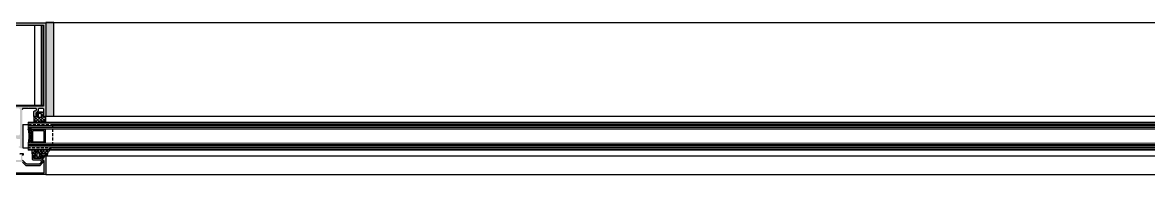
# Model space of a CAD drawing. Header units: millimetres. Extents: x 809 to 8159, y 33 to 4533.
# Drawn here: x 4397.7 to 4493.7, y 1262.4 to 1275.4 of the extents above; entities that cross this region are included whole.
import ezdxf

# ---------------------------------------------------------------- set-up
doc = ezdxf.new("R2010")
doc.units = ezdxf.units.MM
doc.linetypes.add('HIDDEN', pattern=[0.375, 0.25, -0.125])
for name, color, linetype in [('3', 11, 'Continuous'), ('5', 11, 'Continuous'), ('FITILLER', 240, 'Continuous'), ('GORUNUS-TARAMA', 11, 'Continuous')]:
    doc.layers.add(name, color=color, linetype=linetype)
doc.layers.add('cam', color=5, linetype='Continuous', lineweight=0)

# ---------------------------------------------------------------- blocks, each defined once
blk = doc.blocks.new('ajsdfxcvzx')
h = blk.add_hatch(color=256)
edge = h.paths.add_edge_path()
edge.add_line((36355.379, -7323.869), (36355.379, -7323.799))
edge.add_line((36355.379, -7323.799), (36355.469, -7323.799))
edge.add_line((36355.469, -7323.799), (36355.469, -7323.319))
edge.add_arc((36355.369, -7323.319), 0.1, 0, 90)
edge.add_line((36355.369, -7323.219), (36355.089, -7323.219))
edge.add_arc((36355.089, -7323.319), 0.1, 90, 180)
edge.add_line((36354.989, -7323.319), (36354.989, -7323.398))
edge.add_arc((36354.939, -7323.398), 0.05, 315, 360, ccw=False)
edge.add_line((36354.974, -7323.434), (36354.803, -7323.604))
edge.add_arc((36354.839, -7323.64), 0.05, 135, 180)
edge.add_line((36354.789, -7323.64), (36354.789, -7323.799))
edge.add_line((36354.789, -7323.799), (36354.879, -7323.799))
edge.add_line((36354.879, -7323.799), (36354.879, -7323.869))
edge.add_arc((36354.829, -7323.869), 0.05, -90, 0, ccw=False)
edge.add_line((36354.829, -7323.919), (36354.629, -7323.919))
edge.add_line((36354.629, -7323.919), (36354.629, -7323.479))
edge.add_arc((36354.679, -7323.479), 0.05, 90, 180, ccw=False)
edge.add_line((36354.679, -7323.429), (36354.746, -7323.429))
edge.add_arc((36354.746, -7323.379), 0.05, 270, 315)
edge.add_line((36354.781, -7323.414), (36354.814, -7323.382))
edge.add_arc((36354.779, -7323.346), 0.05, 315, 360)
edge.add_line((36354.829, -7323.346), (36354.829, -7323.269))
edge.add_arc((36354.779, -7323.269), 0.05, 0, 90)
edge.add_line((36354.779, -7323.219), (36354.529, -7323.219))
edge.add_line((36354.529, -7323.219), (36354.159, -7323.219))
edge.add_line((36354.159, -7323.219), (36354.129, -7323.189))
edge.add_line((36354.129, -7323.189), (36354.099, -7323.219))
edge.add_line((36354.099, -7323.219), (36353.729, -7323.219))
edge.add_arc((36353.72, -7323.311), 0.0919, 84.92947, 180.95505)
edge.add_line((36353.629, -7323.312), (36353.629, -7325.589))
edge.add_arc((36353.629, -7325.609), 0.02, 90, 270)
edge.add_line((36353.629, -7325.629), (36353.629, -7325.649))
edge.add_arc((36353.629, -7325.669), 0.02, 90, 270)
edge.add_line((36353.629, -7325.689), (36353.629, -7326.619))
edge.add_line((36353.629, -7326.619), (36353.489, -7326.619))
edge.add_arc((36353.489, -7326.559), 0.06, 180, 270, ccw=False)
edge.add_line((36353.429, -7326.559), (36353.359, -7326.559))
edge.add_arc((36353.359, -7326.529), 0.03, 180, 270, ccw=False)
edge.add_line((36353.329, -7326.529), (36353.329, -7326.489))
edge.add_arc((36353.359, -7326.489), 0.03, 90, 180, ccw=False)
edge.add_line((36353.359, -7326.459), (36353.429, -7326.459))
edge.add_line((36353.429, -7326.459), (36353.429, -7325.819))
edge.add_line((36353.429, -7325.819), (36353.179, -7325.819))
edge.add_line((36353.179, -7325.819), (36353.129, -7325.769))
edge.add_line((36353.129, -7325.769), (36353.079, -7325.819))
edge.add_line((36353.079, -7325.819), (36352.829, -7325.819))
edge.add_line((36352.829, -7325.819), (36352.829, -7326.459))
edge.add_line((36352.829, -7326.459), (36352.899, -7326.459))
edge.add_arc((36352.899, -7326.489), 0.03, 0, 90, ccw=False)
edge.add_line((36352.929, -7326.489), (36352.929, -7326.529))
edge.add_arc((36352.899, -7326.529), 0.03, -90, 0, ccw=False)
edge.add_line((36352.899, -7326.559), (36352.829, -7326.559))
edge.add_arc((36352.769, -7326.559), 0.06, 270, 360, ccw=False)
edge.add_line((36352.769, -7326.619), (36352.629, -7326.619))
edge.add_line((36352.629, -7326.619), (36352.629, -7325.689))
edge.add_arc((36352.629, -7325.669), 0.02, 270, 450)
edge.add_line((36352.629, -7325.649), (36352.629, -7325.629))
edge.add_arc((36352.629, -7325.609), 0.02, 270, 450)
edge.add_line((36352.629, -7325.589), (36352.629, -7323.312))
edge.add_arc((36352.537, -7323.311), 0.0919, 359.04495, 455.07053)
edge.add_line((36352.529, -7323.219), (36352.159, -7323.219))
edge.add_line((36352.159, -7323.219), (36352.129, -7323.189))
edge.add_line((36352.129, -7323.189), (36352.099, -7323.219))
edge.add_line((36352.099, -7323.219), (36351.729, -7323.219))
edge.add_line((36351.729, -7323.219), (36351.479, -7323.219))
edge.add_arc((36351.479, -7323.269), 0.05, 90, 180)
edge.add_line((36351.429, -7323.269), (36351.429, -7323.346))
edge.add_arc((36351.479, -7323.346), 0.05, 180, 225)
edge.add_line((36351.443, -7323.382), (36351.476, -7323.414))
edge.add_arc((36351.511, -7323.379), 0.05, 225, 270)
edge.add_line((36351.511, -7323.429), (36351.579, -7323.429))
edge.add_arc((36351.579, -7323.479), 0.05, 0, 90, ccw=False)
edge.add_line((36351.629, -7323.479), (36351.629, -7323.919))
edge.add_line((36351.629, -7323.919), (36351.429, -7323.919))
edge.add_arc((36351.429, -7323.869), 0.05, 180, 270, ccw=False)
edge.add_line((36351.379, -7323.869), (36351.379, -7323.799))
edge.add_line((36351.379, -7323.799), (36351.469, -7323.799))
edge.add_line((36351.469, -7323.799), (36351.469, -7323.64))
edge.add_arc((36351.419, -7323.64), 0.05, 360, 405)
edge.add_line((36351.454, -7323.604), (36351.283, -7323.434))
edge.add_arc((36351.319, -7323.398), 0.05, 180, 225, ccw=False)
edge.add_line((36351.269, -7323.398), (36351.269, -7323.319))
edge.add_arc((36351.169, -7323.319), 0.1, 0, 90)
edge.add_line((36351.169, -7323.219), (36350.889, -7323.219))
edge.add_arc((36350.889, -7323.319), 0.1, 90, 180)
edge.add_line((36350.789, -7323.319), (36350.789, -7323.799))
edge.add_line((36350.789, -7323.799), (36350.879, -7323.799))
edge.add_line((36350.879, -7323.799), (36350.879, -7323.869))
edge.add_arc((36350.829, -7323.869), 0.05, -90, 0, ccw=False)
edge.add_line((36350.829, -7323.919), (36350.629, -7323.919))
edge.add_line((36350.629, -7323.919), (36350.629, -7315.926))
edge.add_line((36350.629, -7315.926), (36355.629, -7315.926))
edge.add_line((36355.629, -7315.926), (36355.629, -7323.919))
edge.add_line((36355.629, -7323.919), (36355.429, -7323.919))
edge.add_arc((36355.429, -7323.869), 0.05, 180, 270, ccw=False)
h.paths.add_polyline_path([(36350.83, -7323.026), (36350.83, -7316.126), (36355.43, -7316.126), (36355.43, -7323.026), (36353.13, -7323.026)], flags=16)
edge = h.paths.add_edge_path(flags=16)
edge.add_arc((36353.33, -7325.426), 0.1, 270, 360)
edge.add_line((36353.43, -7325.426), (36353.43, -7323.326))
edge.add_arc((36353.33, -7323.326), 0.1, 0, 90)
edge.add_line((36353.33, -7323.226), (36352.93, -7323.226))
edge.add_arc((36352.93, -7323.326), 0.1, 90, 180)
edge.add_line((36352.83, -7323.326), (36352.83, -7325.426))
edge.add_arc((36352.93, -7325.426), 0.1, 180, 270)
edge.add_line((36352.93, -7325.526), (36353.33, -7325.526))
h = blk.add_hatch()
h.set_pattern_fill('NET', color=256, angle=90, style=0)
h.set_pattern_definition([(90, (36346.67073, -7267.74738), (0.125, -1e-17), []), (360, (36346.67073, -7267.74738), (1e-17, -0.125), [])])
h.paths.add_polyline_path([(36354.423, -7326.169), (36354.423, -7325.006), (36354.125, -7325.006), (36354.164, -7325.205), (36354.184, -7325.444), (36354.184, -7325.702), (36354.154, -7326.03), (36354.135, -7326.169)])
h = blk.add_hatch(color=256)
edge = h.paths.add_edge_path()
edge.add_line((36351.651, -7327.489), (36351.051, -7327.489))
edge.add_line((36351.051, -7327.489), (36350.816, -7327.209))
edge.add_line((36350.816, -7327.209), (36351.021, -7327.209))
edge.add_line((36351.021, -7327.209), (36351.021, -7327.139))
edge.add_arc((36350.971, -7327.139), 0.05, 360, 450)
edge.add_line((36350.971, -7327.089), (36350.634, -7327.089))
edge.add_line((36350.634, -7327.089), (36350.634, -7327.195))
edge.add_line((36350.634, -7327.195), (36350.932, -7327.55))
edge.add_arc((36350.894, -7327.583), 0.05, -50, 40, ccw=False)
edge.add_line((36350.926, -7327.621), (36350.837, -7327.696))
edge.add_arc((36350.869, -7327.734), 0.05, 130, 220)
edge.add_line((36350.83, -7327.766), (36351.086, -7328.071))
edge.add_arc((36351.125, -7328.039), 0.05, 220, 270)
edge.add_line((36351.125, -7328.089), (36352.304, -7328.089))
edge.add_arc((36352.304, -7328.039), 0.05, 270, 315)
edge.add_line((36352.339, -7328.074), (36352.517, -7327.897))
edge.add_line((36352.517, -7327.897), (36352.517, -7327.855))
edge.add_line((36352.517, -7327.855), (36352.559, -7327.855))
edge.add_line((36352.559, -7327.855), (36352.614, -7327.8))
edge.add_arc((36352.649, -7327.835), 0.05, 90, 135, ccw=False)
edge.add_line((36352.649, -7327.785), (36353.608, -7327.785))
edge.add_arc((36353.608, -7327.835), 0.05, 45, 90, ccw=False)
edge.add_line((36353.643, -7327.8), (36353.698, -7327.855))
edge.add_line((36353.698, -7327.855), (36353.741, -7327.855))
edge.add_line((36353.741, -7327.855), (36353.741, -7327.897))
edge.add_line((36353.741, -7327.897), (36353.918, -7328.074))
edge.add_arc((36353.953, -7328.039), 0.05, 225, 270)
edge.add_line((36353.953, -7328.089), (36355.133, -7328.089))
edge.add_arc((36355.133, -7328.039), 0.05, 270, 320)
edge.add_line((36355.171, -7328.071), (36355.427, -7327.766))
edge.add_arc((36355.388, -7327.734), 0.05, 320, 410)
edge.add_line((36355.421, -7327.696), (36355.331, -7327.621))
edge.add_arc((36355.363, -7327.583), 0.05, 140, 230, ccw=False)
edge.add_line((36355.325, -7327.55), (36355.624, -7327.195))
edge.add_line((36355.624, -7327.195), (36355.624, -7327.089))
edge.add_line((36355.624, -7327.089), (36355.286, -7327.089))
edge.add_arc((36355.286, -7327.139), 0.05, 90, 180)
edge.add_line((36355.236, -7327.139), (36355.236, -7327.209))
edge.add_line((36355.236, -7327.209), (36355.441, -7327.209))
edge.add_line((36355.441, -7327.209), (36355.206, -7327.489))
edge.add_line((36355.206, -7327.489), (36354.606, -7327.489))
edge.add_line((36354.606, -7327.489), (36354.606, -7327.209))
edge.add_line((36354.606, -7327.209), (36354.736, -7327.209))
edge.add_line((36354.736, -7327.209), (36354.736, -7327.139))
edge.add_arc((36354.686, -7327.139), 0.05, 0, 90)
edge.add_line((36354.686, -7327.089), (36354.486, -7327.089))
edge.add_line((36354.486, -7327.089), (36354.486, -7327.559))
edge.add_arc((36354.536, -7327.559), 0.05, 180, 270)
edge.add_line((36354.536, -7327.609), (36355.112, -7327.609))
edge.add_arc((36355.112, -7327.659), 0.05, 50, 90, ccw=False)
edge.add_line((36355.144, -7327.621), (36355.252, -7327.711))
edge.add_arc((36355.219, -7327.749), 0.05, -40, 50, ccw=False)
edge.add_line((36355.258, -7327.781), (36355.115, -7327.951))
edge.add_arc((36355.077, -7327.919), 0.05, 270, 320, ccw=False)
edge.add_line((36355.077, -7327.969), (36354.003, -7327.969))
edge.add_arc((36354.003, -7327.919), 0.05, 225, 270, ccw=False)
edge.add_line((36353.968, -7327.954), (36353.643, -7327.63))
edge.add_arc((36353.679, -7327.595), 0.05, 180, 225, ccw=False)
edge.add_line((36353.629, -7327.595), (36353.629, -7327.189))
edge.add_line((36353.629, -7327.189), (36353.729, -7327.189))
edge.add_line((36353.729, -7327.189), (36353.729, -7327.089))
edge.add_line((36353.729, -7327.089), (36353.429, -7327.089))
edge.add_arc((36353.429, -7327.139), 0.05, 90, 180)
edge.add_line((36353.379, -7327.139), (36353.379, -7327.209))
edge.add_line((36353.379, -7327.209), (36353.509, -7327.209))
edge.add_line((36353.509, -7327.209), (36353.509, -7327.585))
edge.add_arc((36353.459, -7327.585), 0.05, 270, 360, ccw=False)
edge.add_line((36353.459, -7327.635), (36352.799, -7327.635))
edge.add_arc((36352.799, -7327.585), 0.05, 180, 270, ccw=False)
edge.add_line((36352.749, -7327.585), (36352.749, -7327.209))
edge.add_line((36352.749, -7327.209), (36352.879, -7327.209))
edge.add_line((36352.879, -7327.209), (36352.879, -7327.139))
edge.add_arc((36352.829, -7327.139), 0.05, 0, 90)
edge.add_line((36352.829, -7327.089), (36352.529, -7327.089))
edge.add_line((36352.529, -7327.089), (36352.529, -7327.189))
edge.add_line((36352.529, -7327.189), (36352.629, -7327.189))
edge.add_line((36352.629, -7327.189), (36352.629, -7327.595))
edge.add_arc((36352.579, -7327.595), 0.05, 315, 360, ccw=False)
edge.add_line((36352.614, -7327.63), (36352.29, -7327.954))
edge.add_arc((36352.254, -7327.919), 0.05, 270, 315, ccw=False)
edge.add_line((36352.254, -7327.969), (36351.18, -7327.969))
edge.add_arc((36351.18, -7327.919), 0.05, 220, 270, ccw=False)
edge.add_line((36351.142, -7327.951), (36350.999, -7327.781))
edge.add_arc((36351.038, -7327.749), 0.05, 130, 220, ccw=False)
edge.add_line((36351.006, -7327.711), (36351.113, -7327.621))
edge.add_arc((36351.145, -7327.659), 0.05, 90, 130, ccw=False)
edge.add_line((36351.145, -7327.609), (36351.721, -7327.609))
edge.add_arc((36351.721, -7327.559), 0.05, 270, 360)
edge.add_line((36351.771, -7327.559), (36351.771, -7327.089))
edge.add_line((36351.771, -7327.089), (36351.571, -7327.089))
edge.add_arc((36351.571, -7327.139), 0.05, 90, 180)
edge.add_line((36351.521, -7327.139), (36351.521, -7327.209))
edge.add_line((36351.521, -7327.209), (36351.651, -7327.209))
edge.add_line((36351.651, -7327.209), (36351.651, -7327.489))
h = blk.add_hatch(color=256)
edge = h.paths.add_edge_path()
edge.add_arc((36350.809, -7328.682), 0.05, 180, 270)
edge.add_line((36350.809, -7328.732), (36355.449, -7328.732))
edge.add_arc((36355.449, -7328.682), 0.05, 270, 360)
edge.add_line((36355.499, -7328.682), (36355.499, -7327.729))
edge.add_line((36355.499, -7327.729), (36355.366, -7327.618))
edge.add_arc((36355.398, -7327.58), 0.05, 140, 230, ccw=False)
edge.add_line((36355.36, -7327.547), (36355.593, -7327.27))
edge.add_arc((36355.609, -7327.282), 0.02, 0, 140, ccw=False)
edge.add_line((36355.629, -7327.282), (36355.629, -7328.812))
edge.add_arc((36355.579, -7328.812), 0.05, 270, 360, ccw=False)
edge.add_line((36355.579, -7328.862), (36350.679, -7328.862))
edge.add_arc((36350.679, -7328.812), 0.05, 180, 270, ccw=False)
edge.add_line((36350.629, -7328.812), (36350.629, -7327.282))
edge.add_arc((36350.649, -7327.282), 0.02, 40, 180, ccw=False)
edge.add_line((36350.664, -7327.27), (36350.897, -7327.547))
edge.add_arc((36350.859, -7327.58), 0.05, -50, 40, ccw=False)
edge.add_line((36350.891, -7327.618), (36350.759, -7327.729))
edge.add_line((36350.759, -7327.729), (36350.759, -7328.682))
at = {"layer": 'FITILLER'}
h = blk.add_hatch(dxfattribs=at)
h.set_pattern_fill('DOTS', color=256, scale=1.2, angle=45, style=0)
h.set_pattern_definition([(45, (36214.06683, -7418.0843), (-0.026516504, 0.079549513), [0, -0.075])])
h.paths.add_polyline_path([(36355.642, -7323.889), (36356.324, -7323.889), (36356.324, -7315.892), (36355.642, -7315.892)])
h = blk.add_hatch(dxfattribs=at)
h.set_pattern_fill('NET', color=256, scale=1.5, angle=135, style=0)
h.set_pattern_definition([(135, (36342.88201, -7337.52902), (-0.1325825, -0.1325825), []), (225, (36342.88201, -7337.52902), (0.1325825, -0.1325825), [])])
edge = h.paths.add_edge_path(flags=16)
edge.add_arc((36355.104, -7323.897), 0.1, 180, 270, ccw=False)
edge.add_line((36355.004, -7323.897), (36355.004, -7323.739))
edge.add_arc((36355.104, -7323.739), 0.1, 90, 180, ccw=False)
edge.add_line((36355.104, -7323.639), (36355.154, -7323.639))
edge.add_arc((36355.154, -7323.739), 0.1, 0, 90, ccw=False)
edge.add_line((36355.254, -7323.739), (36355.254, -7323.897))
edge.add_arc((36355.154, -7323.897), 0.1, -90, 0, ccw=False)
edge.add_line((36355.154, -7323.997), (36355.104, -7323.997))
edge = h.paths.add_edge_path()
edge.add_line((36354.629, -7323.914), (36354.629, -7324.431))
edge.add_arc((36354.639, -7324.431), 0.01, 180, 315)
edge.add_line((36354.646, -7324.438), (36354.756, -7324.327))
edge.add_arc((36354.763, -7324.334), 0.00893, 45, 135, ccw=False)
edge.add_line((36354.769, -7324.327), (36354.878, -7324.436))
edge.add_arc((36354.885, -7324.43), 0.00893, 225, 315)
edge.add_line((36354.891, -7324.436), (36355, -7324.327))
edge.add_arc((36355.007, -7324.334), 0.00893, 45, 135, ccw=False)
edge.add_line((36355.013, -7324.327), (36355.122, -7324.436))
edge.add_arc((36355.129, -7324.43), 0.00893, 225, 315)
edge.add_line((36355.135, -7324.436), (36355.244, -7324.327))
edge.add_arc((36355.251, -7324.334), 0.00893, 45, 135, ccw=False)
edge.add_line((36355.257, -7324.327), (36355.366, -7324.436))
edge.add_arc((36355.372, -7324.43), 0.00893, 225, 315)
edge.add_line((36355.379, -7324.436), (36355.488, -7324.327))
edge.add_arc((36355.494, -7324.334), 0.00893, 45, 135, ccw=False)
edge.add_line((36355.501, -7324.327), (36355.612, -7324.438))
edge.add_arc((36355.619, -7324.431), 0.01, 225, 360)
edge.add_line((36355.629, -7324.431), (36355.629, -7323.914))
edge.add_line((36355.629, -7323.914), (36355.404, -7323.914))
edge.add_arc((36355.404, -7323.864), 0.05, 180, 270, ccw=False)
edge.add_line((36355.354, -7323.864), (36355.354, -7323.744))
edge.add_line((36355.354, -7323.744), (36355.454, -7323.744))
edge.add_line((36355.454, -7323.744), (36355.454, -7323.694))
edge.add_line((36355.454, -7323.694), (36355.379, -7323.564))
edge.add_arc((36355.335, -7323.589), 0.05, 30, 90)
edge.add_line((36355.335, -7323.539), (36354.922, -7323.539))
edge.add_arc((36354.922, -7323.589), 0.05, 90, 150)
edge.add_line((36354.879, -7323.564), (36354.804, -7323.694))
edge.add_line((36354.804, -7323.694), (36354.804, -7323.744))
edge.add_line((36354.804, -7323.744), (36354.904, -7323.744))
edge.add_line((36354.904, -7323.744), (36354.904, -7323.864))
edge.add_arc((36354.854, -7323.864), 0.05, -90, 0, ccw=False)
edge.add_line((36354.854, -7323.914), (36354.629, -7323.914))
h = blk.add_hatch(dxfattribs=at)
h.set_pattern_fill('NET', color=256, scale=1.5, angle=135, style=0)
h.set_pattern_definition([(135, (36338.6405, -7341.505), (-0.1325825, -0.1325825), []), (225, (36338.6405, -7341.505), (0.1325825, -0.1325825), [])])
edge = h.paths.add_edge_path(flags=16)
edge.add_arc((36355.011, -7327.261), 0.1, 270, 360)
edge.add_line((36355.111, -7327.261), (36355.111, -7327.136))
edge.add_arc((36355.011, -7327.136), 0.1, 0, 90)
edge.add_line((36355.011, -7327.036), (36354.961, -7327.036))
edge.add_arc((36354.961, -7327.136), 0.1, 90, 180)
edge.add_line((36354.861, -7327.136), (36354.861, -7327.261))
edge.add_arc((36354.961, -7327.261), 0.1, 180, 270)
edge.add_line((36354.961, -7327.361), (36355.011, -7327.361))
edge = h.paths.add_edge_path()
edge.add_arc((36355.97, -7327.104), 0.2, 139.76686, 170)
edge.add_line((36355.773, -7327.07), (36355.749, -7327.204))
edge.add_arc((36355.7, -7327.196), 0.05, 285, 350, ccw=False)
edge.add_line((36355.713, -7327.244), (36355.644, -7327.262))
edge.add_line((36355.644, -7327.262), (36355.644, -7327.086))
edge.add_line((36355.644, -7327.086), (36355.261, -7327.086))
edge.add_arc((36355.261, -7327.136), 0.05, 90, 180)
edge.add_line((36355.211, -7327.136), (36355.211, -7327.256))
edge.add_line((36355.211, -7327.256), (36355.311, -7327.256))
edge.add_line((36355.311, -7327.256), (36355.311, -7327.306))
edge.add_line((36355.311, -7327.306), (36355.236, -7327.436))
edge.add_arc((36355.193, -7327.411), 0.05, 270, 330, ccw=False)
edge.add_line((36355.193, -7327.461), (36354.78, -7327.461))
edge.add_arc((36354.78, -7327.411), 0.05, 210, 270, ccw=False)
edge.add_line((36354.736, -7327.436), (36354.661, -7327.306))
edge.add_line((36354.661, -7327.306), (36354.661, -7327.256))
edge.add_line((36354.661, -7327.256), (36354.761, -7327.256))
edge.add_line((36354.761, -7327.256), (36354.761, -7327.136))
edge.add_arc((36354.711, -7327.136), 0.05, 360, 450)
edge.add_line((36354.711, -7327.086), (36354.486, -7327.086))
edge.add_line((36354.486, -7327.086), (36354.486, -7326.736))
edge.add_line((36354.486, -7326.736), (36354.636, -7326.736))
edge.add_line((36354.636, -7326.736), (36354.636, -7326.886))
edge.add_arc((36354.686, -7326.886), 0.05, 180, 270)
edge.add_line((36354.686, -7326.936), (36354.706, -7326.936))
edge.add_arc((36354.706, -7326.886), 0.05, 270, 360)
edge.add_line((36354.756, -7326.886), (36354.756, -7326.736))
edge.add_line((36354.756, -7326.736), (36354.906, -7326.736))
edge.add_line((36354.906, -7326.736), (36354.906, -7326.886))
edge.add_arc((36354.956, -7326.886), 0.05, 180, 270)
edge.add_line((36354.956, -7326.936), (36354.976, -7326.936))
edge.add_arc((36354.976, -7326.886), 0.05, 270, 360)
edge.add_line((36355.026, -7326.886), (36355.026, -7326.736))
edge.add_line((36355.026, -7326.736), (36355.176, -7326.736))
edge.add_line((36355.176, -7326.736), (36355.176, -7326.886))
edge.add_arc((36355.226, -7326.886), 0.05, 180, 270)
edge.add_line((36355.226, -7326.936), (36355.246, -7326.936))
edge.add_arc((36355.246, -7326.886), 0.05, 270, 360)
edge.add_line((36355.296, -7326.886), (36355.296, -7326.736))
edge.add_line((36355.296, -7326.736), (36355.446, -7326.736))
edge.add_line((36355.446, -7326.736), (36355.446, -7326.886))
edge.add_arc((36355.496, -7326.886), 0.05, 180, 270)
edge.add_line((36355.496, -7326.936), (36355.604, -7326.936))
edge.add_arc((36355.604, -7326.886), 0.05, 270, 310)
edge.add_line((36355.637, -7326.924), (36355.955, -7326.657))
edge.add_arc((36355.994, -7326.689), 0.05, -40.23314, 139.76686, ccw=False)
edge.add_line((36356.032, -7326.721), (36355.817, -7326.975))
at = {"linetype": 'HIDDEN'}
for p, q in [((36354.152, -7324.589), (36356.212, -7324.589)), ((36356.212, -7324.589), (36356.212, -7326.589)), ((36356.212, -7326.589), (36354.129, -7326.589))]:
    blk.add_line(p, q, dxfattribs=at)
blk.add_line((36354.132, -7326.589), (36354.129, -7326.589))
at = {"elevation": 0}
for points in [[(36350.629, -7315.926), (36355.629, -7315.926), (36355.629, -7323.919), (36355.429, -7323.919, -0.414214), (36355.379, -7323.869), (36355.379, -7323.799), (36355.469, -7323.799), (36355.469, -7323.319, 0.414214), (36355.369, -7323.219), (36355.089, -7323.219, 0.414214), (36354.989, -7323.319), (36354.989, -7323.398, -0.198912), (36354.974, -7323.434), (36354.803, -7323.604, 0.198912), (36354.789, -7323.64), (36354.789, -7323.799), (36354.879, -7323.799), (36354.879, -7323.869, -0.414214), (36354.829, -7323.919), (36354.629, -7323.919), (36354.629, -7323.479, -0.414214), (36354.679, -7323.429), (36354.746, -7323.429, 0.198912), (36354.781, -7323.414), (36354.814, -7323.382, 0.198912), (36354.829, -7323.346), (36354.829, -7323.269, 0.414214), (36354.779, -7323.219), (36354.529, -7323.219), (36354.159, -7323.219), (36354.129, -7323.189), (36354.099, -7323.219), (36353.729, -7323.219, 0.445362), (36353.629, -7323.312)], [(36353.643, -7327.8), (36353.698, -7327.855), (36353.741, -7327.855), (36353.741, -7327.897), (36353.918, -7328.074, 0.198912), (36353.953, -7328.089), (36355.133, -7328.089, 0.221695), (36355.171, -7328.071), (36355.427, -7327.766, 0.414214), (36355.421, -7327.696), (36355.331, -7327.621, -0.414214), (36355.325, -7327.55), (36355.624, -7327.195), (36355.624, -7327.089), (36355.286, -7327.089, 0.414214), (36355.236, -7327.139), (36355.236, -7327.209), (36355.441, -7327.209), (36355.206, -7327.489), (36354.606, -7327.489), (36354.606, -7327.209), (36354.736, -7327.209), (36354.736, -7327.139, 0.414214), (36354.686, -7327.089), (36354.486, -7327.089), (36354.486, -7327.559, 0.414214), (36354.536, -7327.609), (36355.112, -7327.609, -0.176327), (36355.144, -7327.621), (36355.252, -7327.711, -0.414214), (36355.258, -7327.781), (36355.115, -7327.951, -0.221695), (36355.077, -7327.969), (36354.003, -7327.969, -0.198912), (36353.968, -7327.954), (36353.643, -7327.63, -0.198912)], [(36353.629, -7327.189), (36353.729, -7327.189), (36353.729, -7327.089), (36353.429, -7327.089, 0.414214)]]:
    blk.add_lwpolyline(points, format="xyb", dxfattribs=at)
for points in [[(36350.83, -7323.026), (36350.83, -7316.126), (36355.43, -7316.126), (36355.43, -7323.026), (36353.13, -7323.026)], [(36354.423, -7326.169), (36354.423, -7325.006), (36354.125, -7325.006), (36354.164, -7325.205), (36354.184, -7325.444), (36354.184, -7325.702), (36354.154, -7326.03), (36354.135, -7326.169)], [(36354.429, -7326.193), (36354.429, -7325.006), (36355.574, -7325.006), (36355.574, -7326.193)], [(36354.529, -7326.093), (36354.529, -7325.106), (36355.474, -7325.106), (36355.474, -7326.093)]]:
    blk.add_lwpolyline(points, close=True, dxfattribs=at)
blk.add_lwpolyline([(36350.759, -7328.682, 0.414214), (36350.809, -7328.732), (36355.449, -7328.732, 0.414214), (36355.499, -7328.682), (36355.499, -7327.729), (36355.366, -7327.618, -0.414214), (36355.36, -7327.547), (36355.593, -7327.27, -0.700208), (36355.629, -7327.282), (36355.629, -7328.812, -0.414214), (36355.579, -7328.862), (36350.679, -7328.862, -0.414214), (36350.629, -7328.812), (36350.629, -7327.282, -0.700208), (36350.664, -7327.27), (36350.897, -7327.547, -0.414214), (36350.891, -7327.618), (36350.759, -7327.729)], format="xyb", close=True, dxfattribs=at)
at = {"layer": '3'}
for p, q in [((36353.672, -7324.589), (36354.129, -7324.589)), ((36353.672, -7324.589), (36353.672, -7326.589)), ((36353.672, -7326.589), (36354.129, -7326.589))]:
    blk.add_line(p, q, dxfattribs=at)
at = {"layer": '5'}
for p, q in [((36355.629, -7315.889), (36461.708, -7315.889)), ((36355.629, -7323.889), (36461.708, -7323.889)), ((36355.629, -7327.269), (36461.708, -7327.269)), ((36355.629, -7328.862), (36461.708, -7328.862))]:
    blk.add_line(p, q, dxfattribs=at)
at = {"layer": 'cam'}
for p, q in [((36461.66, -7324.389), (36354.129, -7324.389)), ((36354.129, -7324.989), (36354.129, -7324.389)), ((36461.66, -7324.489), (36354.129, -7324.489)), ((36461.66, -7324.689), (36354.129, -7324.689)), ((36461.66, -7324.789), (36354.129, -7324.789)), ((36461.66, -7324.889), (36354.129, -7324.889)), ((36461.66, -7324.989), (36354.129, -7324.989)), ((36461.66, -7324.589), (36356.249, -7324.589)), ((36461.708, -7326.189), (36354.129, -7326.189)), ((36354.129, -7326.789), (36354.129, -7326.189)), ((36461.708, -7326.289), (36354.129, -7326.289)), ((36461.708, -7326.389), (36354.129, -7326.389)), ((36461.708, -7326.489), (36354.129, -7326.489)), ((36461.708, -7326.689), (36354.129, -7326.689)), ((36461.708, -7326.789), (36354.129, -7326.789)), ((36461.708, -7326.589), (36356.253, -7326.589))]:
    blk.add_line(p, q, dxfattribs=at)
at = {"layer": 'FITILLER', "elevation": 0}
blk.add_lwpolyline([(36355.642, -7323.889), (36356.324, -7323.889), (36356.324, -7315.892), (36355.642, -7315.892)], close=True, dxfattribs=at)
for points in [[(36354.629, -7323.914), (36354.629, -7324.431, 0.668179), (36354.646, -7324.438), (36354.756, -7324.327, -0.414214), (36354.769, -7324.327), (36354.878, -7324.436, 0.414214), (36354.891, -7324.436), (36355, -7324.327, -0.414214), (36355.013, -7324.327), (36355.122, -7324.436, 0.414214), (36355.135, -7324.436), (36355.244, -7324.327, -0.414214), (36355.257, -7324.327), (36355.366, -7324.436, 0.414214), (36355.379, -7324.436), (36355.488, -7324.327, -0.414214), (36355.501, -7324.327), (36355.612, -7324.438, 0.668179), (36355.629, -7324.431), (36355.629, -7323.914), (36355.404, -7323.914, -0.414214), (36355.354, -7323.864), (36355.354, -7323.744), (36355.454, -7323.744), (36355.454, -7323.694), (36355.379, -7323.564, 0.267949), (36355.335, -7323.539), (36354.922, -7323.539, 0.267949), (36354.879, -7323.564), (36354.804, -7323.694), (36354.804, -7323.744), (36354.904, -7323.744), (36354.904, -7323.864, -0.414214), (36354.854, -7323.914)], [(36355.104, -7323.997, -0.414214), (36355.004, -7323.897), (36355.004, -7323.739, -0.414214), (36355.104, -7323.639), (36355.154, -7323.639, -0.414214), (36355.254, -7323.739), (36355.254, -7323.897, -0.414214), (36355.154, -7323.997)], [(36355.817, -7326.975, 0.132688), (36355.773, -7327.07), (36355.749, -7327.204, -0.291473), (36355.713, -7327.244), (36355.644, -7327.262), (36355.644, -7327.086), (36355.261, -7327.086, 0.414214), (36355.211, -7327.136), (36355.211, -7327.256), (36355.311, -7327.256), (36355.311, -7327.306), (36355.236, -7327.436, -0.267949), (36355.193, -7327.461), (36354.78, -7327.461, -0.267949), (36354.736, -7327.436), (36354.661, -7327.306), (36354.661, -7327.256), (36354.761, -7327.256), (36354.761, -7327.136, 0.414214), (36354.711, -7327.086), (36354.486, -7327.086), (36354.486, -7326.736), (36354.636, -7326.736), (36354.636, -7326.886, 0.414214), (36354.686, -7326.936), (36354.706, -7326.936, 0.414214), (36354.756, -7326.886), (36354.756, -7326.736), (36354.906, -7326.736), (36354.906, -7326.886, 0.414214), (36354.956, -7326.936), (36354.976, -7326.936, 0.414214), (36355.026, -7326.886), (36355.026, -7326.736), (36355.176, -7326.736), (36355.176, -7326.886, 0.414214), (36355.226, -7326.936), (36355.246, -7326.936, 0.414214), (36355.296, -7326.886), (36355.296, -7326.736), (36355.446, -7326.736), (36355.446, -7326.886, 0.414214), (36355.496, -7326.936), (36355.604, -7326.936, 0.176327), (36355.637, -7326.924), (36355.955, -7326.657, -1), (36356.032, -7326.721)], [(36355.011, -7327.361, 0.414214), (36355.111, -7327.261), (36355.111, -7327.136, 0.414214), (36355.011, -7327.036), (36354.961, -7327.036, 0.414214), (36354.861, -7327.136), (36354.861, -7327.261, 0.414214), (36354.961, -7327.361)]]:
    blk.add_lwpolyline(points, format="xyb", close=True, dxfattribs=at)
at = {"layer": 'GORUNUS-TARAMA'}
for p, q in [((36355.414, -7316.134), (36350.844, -7316.134)), ((36354.713, -7322.968), (36354.713, -7316.134)), ((36355.27, -7322.968), (36355.27, -7316.134)), ((36355.414, -7322.968), (36355.414, -7316.134)), ((36355.414, -7322.968), (36350.844, -7322.968))]:
    blk.add_line(p, q, dxfattribs=at)

msp = doc.modelspace()

# ---------------------------------------------------------------- block references
at = {"layer": 'GORUNUS-TARAMA'}
msp.add_blockref('ajsdfxcvzx', (-31955.956, 8591.274), dxfattribs=at)

doc.saveas('drawing.dxf')
